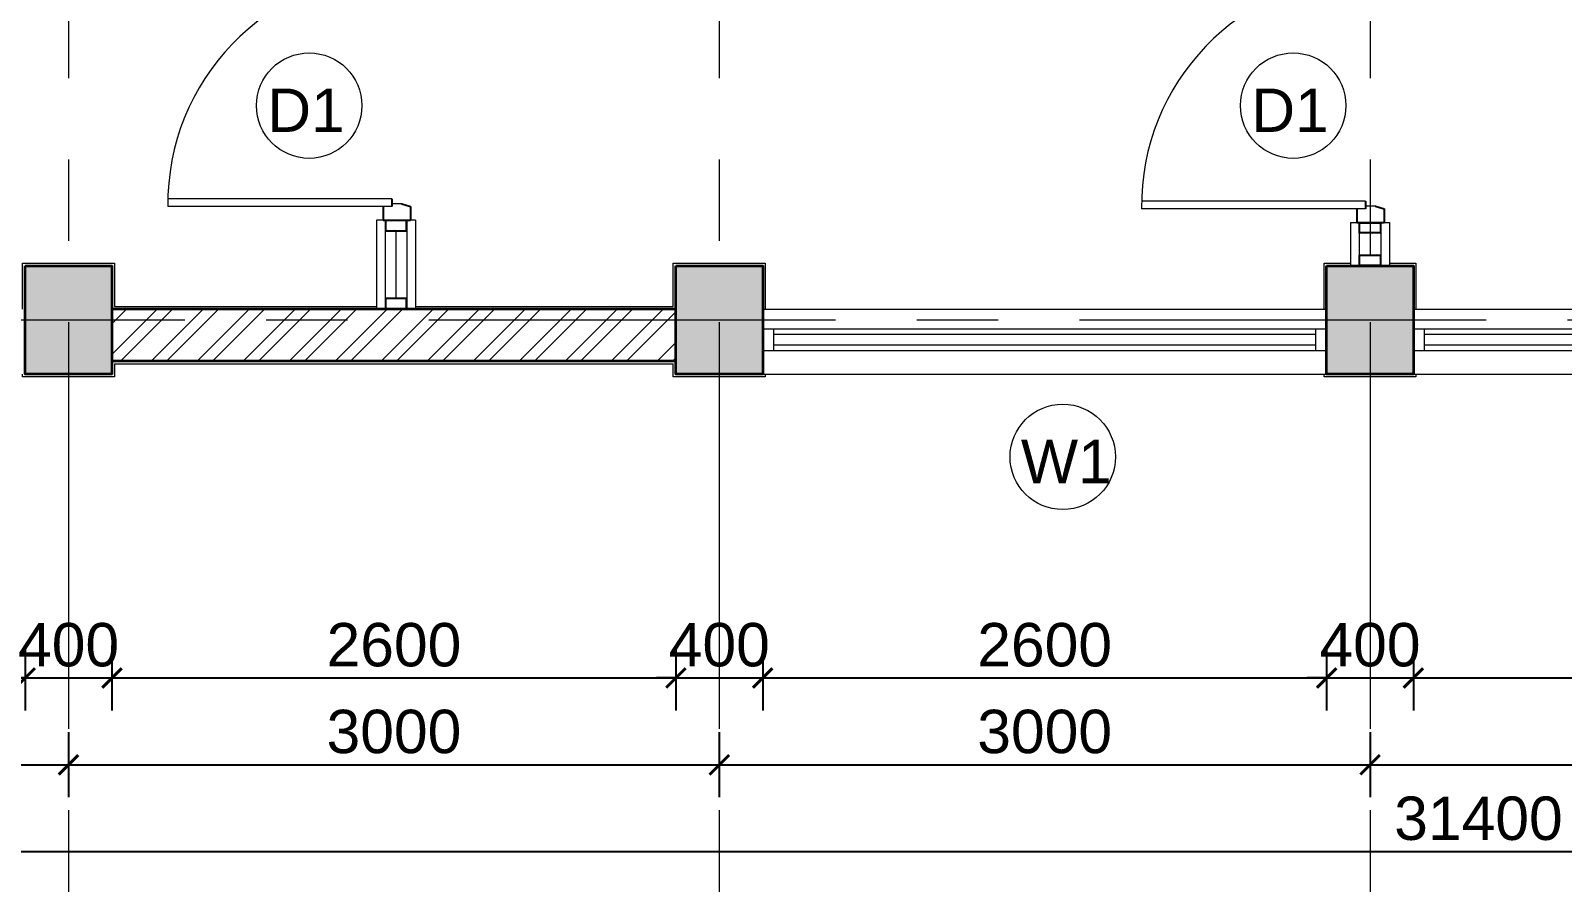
# Model space of a CAD drawing. Header units: inches. Extents: x 527934 to 2134587, y -408734 to 227304.
# Drawn here: x 1481726 to 1488787, y -162510 to -158571 of the extents above; entities that cross this region are included whole.
import ezdxf

# ---------------------------------------------------------------- set-up
doc = ezdxf.new("R2010")
doc.units = ezdxf.units.IN
doc.header["$MEASUREMENT"] = 0
doc.linetypes.add('CENTER', pattern=[2, 1.25, -0.25, 0.25, -0.25])
for name, color, linetype, lineweight in [('centre line', 1, 'CENTER', 9), ('dim', 253, 'Continuous', 9), ('door', 77, 'Continuous', 13), ('hatch', 250, 'Continuous', 5), ('hatch - general', 252, 'Continuous', 5), ('hatch 2', 251, 'Continuous', 5), ('metal', 40, 'Continuous', 18), ('partition wall', 5, 'Continuous', 20), ('plaster line', 253, 'Continuous', 5), ('sill', 253, 'Continuous', 13), ('text', 7, 'Continuous', 13), ('wall - brick', 30, 'Continuous', 35), ('window', 1, 'Continuous', 15)]:
    doc.layers.add(name, color=color, linetype=linetype, lineweight=lineweight)
doc.styles.get("Standard").update_dxf_attribs({"font": 'arial.ttf'})
doc.styles.add('style1', font='arial.ttf')
doc.linetypes.add('BATTING', pattern='A,0.0001,-0.1,[134,ltypeshp.shx,S=0.1,R=0,X=-0.1,Y=0],-0.2,[134,ltypeshp.shx,S=0.1,R=180,X=0.1,Y=0],-0.1', length=0.4001)
doc.dimstyles.new('dim 100', dxfattribs={"dimtxt": 200, "dimasz": 90, "dimexe": 150, "dimexo": 150, "dimgap": 50, "dimtad": 1, "dimdec": 0, "dimzin": 0, "dimdsep": 46, "dimtxsty": 'Standard', "dimblk": 'ARCHTICK', "dimcen": 100, "dimdle": 150, "dimazin": 0, "dimtfac": 1, "dimtdec": 0, "dimtix": 1, "dimtmove": 2, "dimatfit": 3, "dimfxl": 150, "dimfxlon": 1, "dimtolj": 1, "dimtzin": 0, "dimarcsym": 0})

# ---------------------------------------------------------------- blocks, each defined once
blk = doc.blocks.new('WINDOW 1')
at = {"layer": 'window'}
for p, q in [((2122081.7, -84476), (2124681.7, -84476)), ((2122131.7, -84476), (2122131.7, -84576)), ((2122131.7, -84501), (2124631.7, -84501)), ((2122081.7, -84576), (2124681.7, -84576)), ((2122131.7, -84551), (2124631.7, -84551))]:
    blk.add_line(p, q, dxfattribs=at)
at = {"layer": 'window', "ltscale": 400}
blk.add_line((2124631.7, -84576), (2124631.7, -84476), dxfattribs=at)
blk = doc.blocks.new('2X4')
at = {"layer": 'hatch 2'}
h = blk.add_hatch(dxfattribs=at)
h.set_pattern_fill('ANSI31', color=256, scale=20)
h.set_pattern_definition([(45, (0, 0), (-1.767766953, 1.767766953), [])])
h.paths.add_polyline_path([(5938822.1, -146996.9), (5938776.1, -146996.9, 0.414214), (5938774.1, -146998.9), (5938774.1, -147046.9), (5938777.3, -147046.9), (5938777.3, -147000.1), (5938820.9, -147000.1), (5938820.9, -147046.9), (5938824.1, -147046.9), (5938824.1, -146998.9, 0.414214)])
h.paths.add_polyline_path([(5938777.3, -147046.9), (5938774.1, -147046.9), (5938774.1, -147094.9, 0.414214), (5938776.1, -147096.9), (5938822.1, -147096.9, 0.414218), (5938824.1, -147094.9), (5938824.1, -147046.9), (5938820.9, -147046.9), (5938820.9, -147093.7), (5938777.3, -147093.7)])
at = {"layer": 'metal'}
blk.add_lwpolyline([(5938776.1, -147096.9), (5938822.1, -147096.9, 0.414214), (5938824.1, -147094.9), (5938824.1, -146998.9, 0.414214), (5938822.1, -146996.9), (5938776.1, -146996.9, 0.414214), (5938774.1, -146998.9), (5938774.1, -147094.9, 0.414214)], format="xyb", close=True, dxfattribs=at)
blk.add_lwpolyline([(5938777.3, -147093.7), (5938820.9, -147093.7), (5938820.9, -147000.1), (5938777.3, -147000.1)], close=True, dxfattribs=at)
blk = doc.blocks.new('door 1')
at = {"layer": 'door', "lineweight": 25}
for p, q in [((1761262.3, -142071.5), (1761366.5, -142071.5)), ((1761262.3, -142124), (1761262.3, -142071.5)), ((1761366.5, -142124), (1761366.5, -142071.5)), ((1761333.2, -142134), (1761366.5, -142124)), ((1761295.7, -142989.8), (1761295.7, -143019)), ((1761262.3, -143019), (1761262.3, -143071.5)), ((1761333.2, -143009), (1761366.5, -143019)), ((1761366.5, -143019), (1761366.5, -143071.5)), ((1761262.3, -143071.5), (1761366.5, -143071.5))]:
    blk.add_line(p, q, dxfattribs=at)
at = {"layer": 'door'}
for p, q in [((1761262.3, -142124), (1761295.7, -142124)), ((1761295.7, -142124), (1761295.7, -142134)), ((1761333.2, -142134), (1761295.7, -142134)), ((1761295.7, -142989.8), (1760434.8, -142989.8)), ((1761295.7, -143019), (1760434.6, -143019)), ((1761333.2, -143009), (1761295.7, -143009))]:
    blk.add_line(p, q, dxfattribs=at)
blk.add_arc((1761319.9, -143009), 885.3, 91.56718, 180.64961, dxfattribs=at)
blk = doc.blocks.new('_ArchTick')
at = {"color": 0, "linetype": 'ByBlock', "const_width": 0.15}
blk.add_lwpolyline([(-0.5, -0.5), (0.5, 0.5)], dxfattribs=at)
blk = doc.blocks.new('*D3263')
at = {"layer": 'Defpoints', "color": 0, "ltscale": 400}
for p in [(1472700.6, -160154.6), (1504100.6, -160154.6), (1504100.6, -162354.6)]:
    blk.add_point(p, dxfattribs=at)
at = {"layer": 'dim', "color": 0, "lineweight": -2, "ltscale": 400}
for p, q in [((1472700.6, -162204.6), (1472700.6, -162504.6)), ((1504100.6, -162204.6), (1504100.6, -162504.6)), ((1472550.6, -162354.6), (1504250.6, -162354.6))]:
    blk.add_line(p, q, dxfattribs=at)
at = {"layer": 'dim', "color": 0, "lineweight": -2, "ltscale": 400, "xscale": 90, "yscale": 90, "zscale": 90, "rotation": 180}
blk.add_blockref('_ArchTick', (1472700.6, -162354.6), dxfattribs=at)
at = {"layer": 'dim', "color": 0, "lineweight": -2, "ltscale": 400, "xscale": 90, "yscale": 90, "zscale": 90}
blk.add_blockref('_ArchTick', (1504100.6, -162354.6), dxfattribs=at)
at = {"layer": 'dim', "color": 0, "ltscale": 400, "insert": (1488400.6, -162202.4), "char_height": 200, "attachment_point": 5}
blk.add_mtext('\\A1;31400', dxfattribs=at)
blk = doc.blocks.new('*D3265')
at = {"layer": 'Defpoints', "color": 0, "ltscale": 400}
for p in [(1478900.6, -160154.6), (1481900.6, -160154.6), (1481900.6, -161954.6)]:
    blk.add_point(p, dxfattribs=at)
at = {"layer": 'dim', "color": 0, "lineweight": -2, "ltscale": 400}
for p, q in [((1478900.6, -161804.6), (1478900.6, -162104.6)), ((1481900.6, -161804.6), (1481900.6, -162104.6)), ((1478750.6, -161954.6), (1482050.6, -161954.6))]:
    blk.add_line(p, q, dxfattribs=at)
at = {"layer": 'dim', "color": 0, "lineweight": -2, "ltscale": 400, "xscale": 90, "yscale": 90, "zscale": 90, "rotation": 180}
blk.add_blockref('_ArchTick', (1478900.6, -161954.6), dxfattribs=at)
at = {"layer": 'dim', "color": 0, "lineweight": -2, "ltscale": 400, "xscale": 90, "yscale": 90, "zscale": 90}
blk.add_blockref('_ArchTick', (1481900.6, -161954.6), dxfattribs=at)
at = {"layer": 'dim', "color": 0, "ltscale": 400, "insert": (1480400.6, -161802.4), "char_height": 200, "attachment_point": 5}
blk.add_mtext('\\A1;3000', dxfattribs=at)
blk = doc.blocks.new('*D3266')
at = {"layer": 'Defpoints', "color": 0, "ltscale": 400}
for p in [(1481900.6, -160154.6), (1484900.6, -160154.6), (1484900.6, -161954.6)]:
    blk.add_point(p, dxfattribs=at)
at = {"layer": 'dim', "color": 0, "lineweight": -2, "ltscale": 400}
for p, q in [((1481900.6, -161804.6), (1481900.6, -162104.6)), ((1484900.6, -161804.6), (1484900.6, -162104.6)), ((1481750.6, -161954.6), (1485050.6, -161954.6))]:
    blk.add_line(p, q, dxfattribs=at)
at = {"layer": 'dim', "color": 0, "lineweight": -2, "ltscale": 400, "xscale": 90, "yscale": 90, "zscale": 90, "rotation": 180}
blk.add_blockref('_ArchTick', (1481900.6, -161954.6), dxfattribs=at)
at = {"layer": 'dim', "color": 0, "lineweight": -2, "ltscale": 400, "xscale": 90, "yscale": 90, "zscale": 90}
blk.add_blockref('_ArchTick', (1484900.6, -161954.6), dxfattribs=at)
at = {"layer": 'dim', "color": 0, "ltscale": 400, "insert": (1483400.6, -161802.4), "char_height": 200, "attachment_point": 5}
blk.add_mtext('\\A1;3000', dxfattribs=at)
blk = doc.blocks.new('*D3267')
at = {"layer": 'Defpoints', "color": 0, "ltscale": 400}
for p in [(1484900.6, -160154.6), (1487900.6, -160154.6), (1487900.6, -161954.6)]:
    blk.add_point(p, dxfattribs=at)
at = {"layer": 'dim', "color": 0, "lineweight": -2, "ltscale": 400}
for p, q in [((1484900.6, -161804.6), (1484900.6, -162104.6)), ((1487900.6, -161804.6), (1487900.6, -162104.6)), ((1484750.6, -161954.6), (1488050.6, -161954.6))]:
    blk.add_line(p, q, dxfattribs=at)
at = {"layer": 'dim', "color": 0, "lineweight": -2, "ltscale": 400, "xscale": 90, "yscale": 90, "zscale": 90, "rotation": 180}
blk.add_blockref('_ArchTick', (1484900.6, -161954.6), dxfattribs=at)
at = {"layer": 'dim', "color": 0, "lineweight": -2, "ltscale": 400, "xscale": 90, "yscale": 90, "zscale": 90}
blk.add_blockref('_ArchTick', (1487900.6, -161954.6), dxfattribs=at)
at = {"layer": 'dim', "color": 0, "ltscale": 400, "insert": (1486400.6, -161802.4), "char_height": 200, "attachment_point": 5}
blk.add_mtext('\\A1;3000', dxfattribs=at)
blk = doc.blocks.new('*D3268')
at = {"layer": 'Defpoints', "color": 0, "ltscale": 400}
for p in [(1487900.6, -160154.6), (1490900.6, -160154.6), (1490900.6, -161954.6)]:
    blk.add_point(p, dxfattribs=at)
at = {"layer": 'dim', "color": 0, "lineweight": -2, "ltscale": 400}
for p, q in [((1487900.6, -161804.6), (1487900.6, -162104.6)), ((1490900.6, -161804.6), (1490900.6, -162104.6)), ((1487750.6, -161954.6), (1491050.6, -161954.6))]:
    blk.add_line(p, q, dxfattribs=at)
at = {"layer": 'dim', "color": 0, "lineweight": -2, "ltscale": 400, "xscale": 90, "yscale": 90, "zscale": 90, "rotation": 180}
blk.add_blockref('_ArchTick', (1487900.6, -161954.6), dxfattribs=at)
at = {"layer": 'dim', "color": 0, "lineweight": -2, "ltscale": 400, "xscale": 90, "yscale": 90, "zscale": 90}
blk.add_blockref('_ArchTick', (1490900.6, -161954.6), dxfattribs=at)
at = {"layer": 'dim', "color": 0, "ltscale": 400, "insert": (1489400.6, -161802.4), "char_height": 200, "attachment_point": 5}
blk.add_mtext('\\A1;3000', dxfattribs=at)
blk = doc.blocks.new('*D3278')
at = {"layer": 'Defpoints', "color": 0, "ltscale": 400}
for p in [(1479100.6, -160154.6), (1481700.6, -160154.6), (1481700.6, -161554.6)]:
    blk.add_point(p, dxfattribs=at)
at = {"layer": 'dim', "color": 0, "lineweight": -2, "ltscale": 400}
for p, q in [((1479100.6, -161404.6), (1479100.6, -161704.6)), ((1481700.6, -161404.6), (1481700.6, -161704.6)), ((1478950.6, -161554.6), (1481850.6, -161554.6))]:
    blk.add_line(p, q, dxfattribs=at)
at = {"layer": 'dim', "color": 0, "lineweight": -2, "ltscale": 400, "xscale": 90, "yscale": 90, "zscale": 90, "rotation": 180}
blk.add_blockref('_ArchTick', (1479100.6, -161554.6), dxfattribs=at)
at = {"layer": 'dim', "color": 0, "lineweight": -2, "ltscale": 400, "xscale": 90, "yscale": 90, "zscale": 90}
blk.add_blockref('_ArchTick', (1481700.6, -161554.6), dxfattribs=at)
at = {"layer": 'dim', "color": 0, "ltscale": 400, "insert": (1480400.6, -161402.5), "char_height": 200, "attachment_point": 5}
blk.add_mtext('\\A1;2600', dxfattribs=at)
blk = doc.blocks.new('*D3279')
at = {"layer": 'Defpoints', "color": 0, "ltscale": 400}
for p in [(1481700.6, -160154.6), (1482100.6, -160154.6), (1482100.6, -161554.6)]:
    blk.add_point(p, dxfattribs=at)
at = {"layer": 'dim', "color": 0, "lineweight": -2, "ltscale": 400}
for p, q in [((1481700.6, -161404.6), (1481700.6, -161704.6)), ((1482100.6, -161404.6), (1482100.6, -161704.6)), ((1481700.6, -161554.6), (1481610.6, -161554.6)), ((1481700.6, -161554.6), (1482100.6, -161554.6)), ((1482100.6, -161554.6), (1482190.6, -161554.6))]:
    blk.add_line(p, q, dxfattribs=at)
at = {"layer": 'dim', "color": 0, "lineweight": -2, "ltscale": 400, "xscale": 90, "yscale": 90, "zscale": 90}
blk.add_blockref('_ArchTick', (1481700.6, -161554.6), dxfattribs=at)
at = {"layer": 'dim', "color": 0, "lineweight": -2, "ltscale": 400, "xscale": 90, "yscale": 90, "zscale": 90, "rotation": 180}
blk.add_blockref('_ArchTick', (1482100.6, -161554.6), dxfattribs=at)
at = {"layer": 'dim', "color": 0, "ltscale": 400, "insert": (1481900.6, -161402.5), "char_height": 200, "attachment_point": 5}
blk.add_mtext('\\A1;400', dxfattribs=at)
blk = doc.blocks.new('*D3280')
at = {"layer": 'Defpoints', "color": 0, "ltscale": 400}
for p in [(1482100.6, -160154.6), (1484700.6, -160154.6), (1484700.6, -161554.6)]:
    blk.add_point(p, dxfattribs=at)
at = {"layer": 'dim', "color": 0, "lineweight": -2, "ltscale": 400}
for p, q in [((1482100.6, -161404.6), (1482100.6, -161704.6)), ((1484700.6, -161404.6), (1484700.6, -161704.6)), ((1481950.6, -161554.6), (1484850.6, -161554.6))]:
    blk.add_line(p, q, dxfattribs=at)
at = {"layer": 'dim', "color": 0, "lineweight": -2, "ltscale": 400, "xscale": 90, "yscale": 90, "zscale": 90, "rotation": 180}
blk.add_blockref('_ArchTick', (1482100.6, -161554.6), dxfattribs=at)
at = {"layer": 'dim', "color": 0, "lineweight": -2, "ltscale": 400, "xscale": 90, "yscale": 90, "zscale": 90}
blk.add_blockref('_ArchTick', (1484700.6, -161554.6), dxfattribs=at)
at = {"layer": 'dim', "color": 0, "ltscale": 400, "insert": (1483400.6, -161402.5), "char_height": 200, "attachment_point": 5}
blk.add_mtext('\\A1;2600', dxfattribs=at)
blk = doc.blocks.new('*D3281')
at = {"layer": 'Defpoints', "color": 0, "ltscale": 400}
for p in [(1484700.6, -160154.6), (1485100.6, -160154.6), (1485100.6, -161554.6)]:
    blk.add_point(p, dxfattribs=at)
at = {"layer": 'dim', "color": 0, "lineweight": -2, "ltscale": 400}
for p, q in [((1484700.6, -161404.6), (1484700.6, -161704.6)), ((1485100.6, -161404.6), (1485100.6, -161704.6)), ((1484700.6, -161554.6), (1484610.6, -161554.6)), ((1484700.6, -161554.6), (1485100.6, -161554.6)), ((1485100.6, -161554.6), (1485190.6, -161554.6))]:
    blk.add_line(p, q, dxfattribs=at)
at = {"layer": 'dim', "color": 0, "lineweight": -2, "ltscale": 400, "xscale": 90, "yscale": 90, "zscale": 90}
blk.add_blockref('_ArchTick', (1484700.6, -161554.6), dxfattribs=at)
at = {"layer": 'dim', "color": 0, "lineweight": -2, "ltscale": 400, "xscale": 90, "yscale": 90, "zscale": 90, "rotation": 180}
blk.add_blockref('_ArchTick', (1485100.6, -161554.6), dxfattribs=at)
at = {"layer": 'dim', "color": 0, "ltscale": 400, "insert": (1484900.6, -161402.5), "char_height": 200, "attachment_point": 5}
blk.add_mtext('\\A1;400', dxfattribs=at)
blk = doc.blocks.new('*D3282')
at = {"layer": 'Defpoints', "color": 0, "ltscale": 400}
for p in [(1485100.6, -160154.6), (1487700.6, -160154.6), (1487700.6, -161554.6)]:
    blk.add_point(p, dxfattribs=at)
at = {"layer": 'dim', "color": 0, "lineweight": -2, "ltscale": 400}
for p, q in [((1485100.6, -161404.6), (1485100.6, -161704.6)), ((1487700.6, -161404.6), (1487700.6, -161704.6)), ((1484950.6, -161554.6), (1487850.6, -161554.6))]:
    blk.add_line(p, q, dxfattribs=at)
at = {"layer": 'dim', "color": 0, "lineweight": -2, "ltscale": 400, "xscale": 90, "yscale": 90, "zscale": 90, "rotation": 180}
blk.add_blockref('_ArchTick', (1485100.6, -161554.6), dxfattribs=at)
at = {"layer": 'dim', "color": 0, "lineweight": -2, "ltscale": 400, "xscale": 90, "yscale": 90, "zscale": 90}
blk.add_blockref('_ArchTick', (1487700.6, -161554.6), dxfattribs=at)
at = {"layer": 'dim', "color": 0, "ltscale": 400, "insert": (1486400.6, -161402.5), "char_height": 200, "attachment_point": 5}
blk.add_mtext('\\A1;2600', dxfattribs=at)
blk = doc.blocks.new('*D3283')
at = {"layer": 'Defpoints', "color": 0, "ltscale": 400}
for p in [(1487700.6, -160154.6), (1488100.6, -160154.6), (1488100.6, -161554.6)]:
    blk.add_point(p, dxfattribs=at)
at = {"layer": 'dim', "color": 0, "lineweight": -2, "ltscale": 400}
for p, q in [((1487700.6, -161404.6), (1487700.6, -161704.6)), ((1488100.6, -161404.6), (1488100.6, -161704.6)), ((1487700.6, -161554.6), (1487610.6, -161554.6)), ((1487700.6, -161554.6), (1488100.6, -161554.6)), ((1488100.6, -161554.6), (1488190.6, -161554.6))]:
    blk.add_line(p, q, dxfattribs=at)
at = {"layer": 'dim', "color": 0, "lineweight": -2, "ltscale": 400, "xscale": 90, "yscale": 90, "zscale": 90}
blk.add_blockref('_ArchTick', (1487700.6, -161554.6), dxfattribs=at)
at = {"layer": 'dim', "color": 0, "lineweight": -2, "ltscale": 400, "xscale": 90, "yscale": 90, "zscale": 90, "rotation": 180}
blk.add_blockref('_ArchTick', (1488100.6, -161554.6), dxfattribs=at)
at = {"layer": 'dim', "color": 0, "ltscale": 400, "insert": (1487900.6, -161402.5), "char_height": 200, "attachment_point": 5}
blk.add_mtext('\\A1;400', dxfattribs=at)
blk = doc.blocks.new('*D3284')
at = {"layer": 'Defpoints', "color": 0, "ltscale": 400}
for p in [(1488100.6, -160154.6), (1490700.6, -160154.6), (1490700.6, -161554.6)]:
    blk.add_point(p, dxfattribs=at)
at = {"layer": 'dim', "color": 0, "lineweight": -2, "ltscale": 400}
for p, q in [((1488100.6, -161404.6), (1488100.6, -161704.6)), ((1490700.6, -161404.6), (1490700.6, -161704.6)), ((1487950.6, -161554.6), (1490850.6, -161554.6))]:
    blk.add_line(p, q, dxfattribs=at)
at = {"layer": 'dim', "color": 0, "lineweight": -2, "ltscale": 400, "xscale": 90, "yscale": 90, "zscale": 90, "rotation": 180}
blk.add_blockref('_ArchTick', (1488100.6, -161554.6), dxfattribs=at)
at = {"layer": 'dim', "color": 0, "lineweight": -2, "ltscale": 400, "xscale": 90, "yscale": 90, "zscale": 90}
blk.add_blockref('_ArchTick', (1490700.6, -161554.6), dxfattribs=at)
at = {"layer": 'dim', "color": 0, "ltscale": 400, "insert": (1489400.6, -161402.5), "char_height": 200, "attachment_point": 5}
blk.add_mtext('\\A1;2600', dxfattribs=at)

msp = doc.modelspace()

# ---------------------------------------------------------------- hatches: boundary and pattern name
at = {"layer": 'hatch', "ltscale": 400}
h = msp.add_hatch(dxfattribs=at)
h.set_pattern_fill('ANSI32', color=256, scale=400)
h.set_pattern_definition([(45, (-648981.04, 17276.17), (-106.066017, 106.066017), []), (45, (-648910.33, 17276.17), (-106.066017, 106.066017), [])])
h.paths.add_polyline_path([(1484700.6, -160094.6), (1484700.6, -159904.6), (1482100.6, -159904.6), (1482100.6, -160094.6)])
h.paths.add_polyline_path([(1484700.6, -159904.6), (1484700.6, -159854.6), (1482100.6, -159854.6), (1482100.6, -159904.6)])
at = {"layer": 'hatch - general'}
h = msp.add_hatch(dxfattribs=at)
h.set_pattern_fill('AR-CONC', color=256, scale=15)
h.set_pattern_definition([(50, (-648981.04, -60048.64), (107.5890274, -9.4128202), [11.25, -123.75]), (355, (-648981.04, -60048.64), (-20.8127, 112.82882), [9, -99]), (100.4514445, (-648972.07, -60049.42), (86.776327, 103.4159986), [9.561029, -105.171317]), (46.1842, (-648981.04, -60018.64), (160.0862, -24.827892), [16.875, -185.625]), (96.6356355, (-648967.7, -60020.7), (140.199292, 146.11779), [14.341551, -157.757064]), (351.184164, (-648981.04, -60018.64), (140.199292, 146.11779), [13.5, -148.5]), (21, (-648966.04, -60026.14), (89.5360578, -60.3928336), [11.25, -123.75]), (326, (-648966.04, -60026.14), (36.4973, 108.772507), [9, -99]), (71.451445, (-648958.58, -60031.17), (126.0333565, 48.379673), [9.5610285, -105.171317]), (37.5, (-648981.04, -60048.636), (1.8239783, 49.9340781), [0, -97.8, 0, -100.5, 0, -99.375]), (7.5, (-648981.04, -60048.636), (39.4604306, 59.1617568), [0, -57.3, 0, -95.55, 0, -37.875]), (327.5, (-649014.49, -60048.636), (80.0733654, -3.38323076), [0, -37.5, 0, -117, 0, -155.25]), (317.5, (-649029.49, -60048.636), (87.4779254, 15.0157473), [0, -48.75, 0, -77.7, 0, -110.25])])
h.paths.add_polyline_path([(1472900.6, -159654.6), (1472700.6, -159654.6), (1472700.6, -159904.6), (1472900.6, -159904.6)])
h.paths.add_polyline_path([(1473100.6, -159654.6), (1472900.6, -159654.6), (1472900.6, -159904.6), (1473100.6, -159904.6)])
h.paths.add_polyline_path([(1473100.6, -159904.6), (1472900.6, -159904.6), (1472900.6, -160154.6), (1473100.6, -160154.6)])
h.paths.add_polyline_path([(1472900.6, -159904.6), (1472700.6, -159904.6), (1472700.6, -160154.6), (1472900.6, -160154.6)])
h.paths.add_polyline_path([(1475900.6, -159654.6), (1475700.6, -159654.6), (1475700.6, -159904.6), (1475900.6, -159904.6)])
h.paths.add_polyline_path([(1476100.6, -159654.6), (1475900.6, -159654.6), (1475900.6, -159904.6), (1476100.6, -159904.6)])
h.paths.add_polyline_path([(1476100.6, -159904.6), (1475900.6, -159904.6), (1475900.6, -160154.6), (1476100.6, -160154.6)])
h.paths.add_polyline_path([(1475900.6, -159904.6), (1475700.6, -159904.6), (1475700.6, -160154.6), (1475900.6, -160154.6)])
h.paths.add_polyline_path([(1478900.6, -159654.6), (1478700.6, -159654.6), (1478700.6, -159904.6), (1478900.6, -159904.6)])
h.paths.add_polyline_path([(1479100.6, -159654.6), (1478900.6, -159654.6), (1478900.6, -159904.6), (1479100.6, -159904.6)])
h.paths.add_polyline_path([(1479100.6, -159904.6), (1478900.6, -159904.6), (1478900.6, -160154.6), (1479100.6, -160154.6)])
h.paths.add_polyline_path([(1478900.6, -159904.6), (1478700.6, -159904.6), (1478700.6, -160154.6), (1478900.6, -160154.6)])
h.paths.add_polyline_path([(1481900.6, -159904.6), (1481700.6, -159904.6), (1481700.6, -160154.6), (1481900.6, -160154.6)])
h.paths.add_polyline_path([(1482100.6, -159904.6), (1481900.6, -159904.6), (1481900.6, -160154.6), (1482100.6, -160154.6)])
h.paths.add_polyline_path([(1482100.6, -159654.6), (1481900.6, -159654.6), (1481900.6, -159904.6), (1482100.6, -159904.6)])
h.paths.add_polyline_path([(1481900.6, -159654.6), (1481700.6, -159654.6), (1481700.6, -159904.6), (1481900.6, -159904.6)])
h.paths.add_polyline_path([(1485100.6, -159904.6), (1484900.6, -159904.6), (1484900.6, -160154.6), (1485100.6, -160154.6)])
h.paths.add_polyline_path([(1484900.6, -159904.6), (1484700.6, -159904.6), (1484700.6, -160154.6), (1484900.6, -160154.6)])
h.paths.add_polyline_path([(1485100.6, -159654.6), (1484900.6, -159654.6), (1484900.6, -159904.6), (1485100.6, -159904.6)])
h.paths.add_polyline_path([(1484900.6, -159654.6), (1484700.6, -159654.6), (1484700.6, -159904.6), (1484900.6, -159904.6)])
h.paths.add_polyline_path([(1488100.6, -159904.6), (1487900.6, -159904.6), (1487900.6, -160154.6), (1488100.6, -160154.6)])
h.paths.add_polyline_path([(1488100.6, -159654.6), (1487900.6, -159654.6), (1487900.6, -159904.6), (1488100.6, -159904.6)])
h.paths.add_polyline_path([(1487900.6, -159654.6), (1487700.6, -159654.6), (1487700.6, -159904.6), (1487900.6, -159904.6)])
h.paths.add_polyline_path([(1487900.6, -159904.6), (1487700.6, -159904.6), (1487700.6, -160154.6), (1487900.6, -160154.6)])
h.paths.add_polyline_path([(1490900.6, -159904.6), (1490700.6, -159904.6), (1490700.6, -160154.6), (1490900.6, -160154.6)])
h.paths.add_polyline_path([(1490900.6, -159654.6), (1490700.6, -159654.6), (1490700.6, -159904.6), (1490900.6, -159904.6)])
h.paths.add_polyline_path([(1491100.6, -159654.6), (1490900.6, -159654.6), (1490900.6, -159904.6), (1491100.6, -159904.6)])
h.paths.add_polyline_path([(1491100.6, -159904.6), (1490900.6, -159904.6), (1490900.6, -160154.6), (1491100.6, -160154.6)])
h.paths.add_polyline_path([(1493900.6, -159654.6), (1493700.6, -159654.6), (1493700.6, -159904.6), (1493900.6, -159904.6)])
h.paths.add_polyline_path([(1494100.6, -159654.6), (1493900.6, -159654.6), (1493900.6, -159904.6), (1494100.6, -159904.6)])
h.paths.add_polyline_path([(1494100.6, -159904.6), (1493900.6, -159904.6), (1493900.6, -160154.6), (1494100.6, -160154.6)])
h.paths.add_polyline_path([(1493900.6, -159904.6), (1493700.6, -159904.6), (1493700.6, -160154.6), (1493900.6, -160154.6)])
h.paths.add_polyline_path([(1498100.6, -159904.6), (1497900.6, -159904.6), (1497900.6, -160154.6), (1498100.6, -160154.6)])
h.paths.add_polyline_path([(1498100.6, -159654.6), (1497900.6, -159654.6), (1497900.6, -159904.6), (1498100.6, -159904.6)])
h.paths.add_polyline_path([(1497900.6, -159654.6), (1497700.6, -159654.6), (1497700.6, -159904.6), (1497900.6, -159904.6)])
h.paths.add_polyline_path([(1497900.6, -159904.6), (1497700.6, -159904.6), (1497700.6, -160154.6), (1497900.6, -160154.6)])
h.paths.add_polyline_path([(1501100.6, -159904.6), (1500900.6, -159904.6), (1500900.6, -160154.6), (1501100.6, -160154.6)])
h.paths.add_polyline_path([(1501100.6, -159654.6), (1500900.6, -159654.6), (1500900.6, -159904.6), (1501100.6, -159904.6)])
h.paths.add_polyline_path([(1500900.6, -159654.6), (1500700.6, -159654.6), (1500700.6, -159904.6), (1500900.6, -159904.6)])
h.paths.add_polyline_path([(1500900.6, -159904.6), (1500700.6, -159904.6), (1500700.6, -160154.6), (1500900.6, -160154.6)])
h.paths.add_polyline_path([(1504100.6, -159904.6), (1503900.6, -159904.6), (1503900.6, -160154.6), (1504100.6, -160154.6)])
h.paths.add_polyline_path([(1504100.6, -159654.6), (1503900.6, -159654.6), (1503900.6, -159904.6), (1504100.6, -159904.6)])
h.paths.add_polyline_path([(1503900.6, -159654.6), (1503700.6, -159654.6), (1503700.6, -159904.6), (1503900.6, -159904.6)])
h.paths.add_polyline_path([(1503900.6, -159904.6), (1503700.6, -159904.6), (1503700.6, -160154.6), (1503900.6, -160154.6)])
h.paths.add_polyline_path([(1504100.6, -154254.6), (1503900.6, -154254.6), (1503900.6, -154504.6), (1504100.6, -154504.6)])
h.paths.add_polyline_path([(1504100.6, -154504.6), (1503900.6, -154504.6), (1503900.6, -154754.6), (1504100.6, -154754.6)])
h.paths.add_polyline_path([(1503900.6, -154504.6), (1503700.6, -154504.6), (1503700.6, -154754.6), (1503900.6, -154754.6)])
h.paths.add_polyline_path([(1503900.6, -154254.6), (1503700.6, -154254.6), (1503700.6, -154504.6), (1503900.6, -154504.6)])
h.paths.add_polyline_path([(1500900.6, -154254.6), (1500700.6, -154254.6), (1500700.6, -154504.6), (1500900.6, -154504.6)])
h.paths.add_polyline_path([(1500900.6, -154504.6), (1500700.6, -154504.6), (1500700.6, -154754.6), (1500900.6, -154754.6)])
h.paths.add_polyline_path([(1501100.6, -154254.6), (1500900.6, -154254.6), (1500900.6, -154504.6), (1501100.6, -154504.6)])
h.paths.add_polyline_path([(1501100.6, -154504.6), (1500900.6, -154504.6), (1500900.6, -154754.6), (1501100.6, -154754.6)])
h.paths.add_polyline_path([(1497900.6, -154254.6), (1497700.6, -154254.6), (1497700.6, -154504.6), (1497900.6, -154504.6)])
h.paths.add_polyline_path([(1498100.6, -154254.6), (1497900.6, -154254.6), (1497900.6, -154504.6), (1498100.6, -154504.6)])
h.paths.add_polyline_path([(1498100.6, -154504.6), (1497900.6, -154504.6), (1497900.6, -154754.6), (1498100.6, -154754.6)])
h.paths.add_polyline_path([(1497900.6, -154504.6), (1497700.6, -154504.6), (1497700.6, -154754.6), (1497900.6, -154754.6)])
h.paths.add_polyline_path([(1493900.6, -154254.6), (1493700.6, -154254.6), (1493700.6, -154504.6), (1493900.6, -154504.6)])
h.paths.add_polyline_path([(1494100.6, -154254.6), (1493900.6, -154254.6), (1493900.6, -154504.6), (1494100.6, -154504.6)])
h.paths.add_polyline_path([(1494100.6, -154504.6), (1493900.6, -154504.6), (1493900.6, -154754.6), (1494100.6, -154754.6)])
h.paths.add_polyline_path([(1493900.6, -154504.6), (1493700.6, -154504.6), (1493700.6, -154754.6), (1493900.6, -154754.6)])
h.paths.add_polyline_path([(1491100.6, -154254.6), (1490900.6, -154254.6), (1490900.6, -154504.6), (1491100.6, -154504.6)])
h.paths.add_polyline_path([(1490900.6, -154254.6), (1490700.6, -154254.6), (1490700.6, -154504.6), (1490900.6, -154504.6)])
h.paths.add_polyline_path([(1490900.6, -154504.6), (1490700.6, -154504.6), (1490700.6, -154754.6), (1490900.6, -154754.6)])
h.paths.add_polyline_path([(1491100.6, -154504.6), (1490900.6, -154504.6), (1490900.6, -154754.6), (1491100.6, -154754.6)])
h.paths.add_polyline_path([(1488550, -148001.9), (1490470.1, -148001.9), (1490470.1, -146878.3), (1488550, -146878.3)], flags=9)
h.paths.add_polyline_path([(1484791.2, -148001.9), (1486733.5, -148001.9), (1486733.5, -146878.3), (1484791.2, -146878.3)], flags=9)
h.paths.add_polyline_path([(1480215.8, -148001.9), (1482205.7, -148001.9), (1482205.7, -146878.3), (1480215.8, -146878.3)], flags=9)
h.paths.add_polyline_path([(1474409.2, -147998), (1476632.6, -147998), (1476632.6, -146874.4), (1474409.2, -146874.4)], flags=9)
h.paths.add_polyline_path([(1474168, -146164.3), (1474169.5, -146164.3), (1474169.5, -146163.5), (1474168, -146163.5)], flags=9)
h.paths.add_polyline_path([(1473690.5, -146533.8), (1473692, -146533.8), (1473692, -146533), (1473690.5, -146533)], flags=9)

# ---------------------------------------------------------------- linework, layer by layer
at = {"layer": 'centre line', "ltscale": 1500}
for p, q in [((1481900.6, -141914.5), (1481900.6, -162754.6)), ((1484900.6, -141914.5), (1484900.6, -162754.6)), ((1487900.6, -141914.5), (1487900.6, -162754.6)), ((1468561, -159904.6), (1506720.6, -159904.6))]:
    msp.add_line(p, q, dxfattribs=at)
at = {"layer": 'dim'}
for centre in [(1483009.8, -158916.7), (1487546.4, -158916.7), (1486484, -160535.6)]:
    msp.add_circle(centre, 242.9, dxfattribs=at)
at = {"layer": 'hatch', "linetype": 'BATTING', "ltscale": 80}
for p, q in [((1483410.6, -159804.6), (1483410.6, -159494.8)), ((1487900.6, -159504.6), (1487900.6, -159604.6))]:
    msp.add_line(p, q, dxfattribs=at)
at = {"layer": 'partition wall', "ltscale": 400}
for p, q in [((1483500.6, -159444.6), (1483320.6, -159444.6)), ((1483320.6, -159444.8), (1483320.6, -159854.6)), ((1483360.6, -159444.6), (1483360.6, -159854.6)), ((1483460.6, -159444.6), (1483460.6, -159854.6)), ((1483500.6, -159444.8), (1483500.6, -159854.6))]:
    msp.add_line(p, q, dxfattribs=at)
at = {"layer": 'partition wall'}
for p, q in [((1487810.6, -159454.6), (1487810.6, -159654.6)), ((1487810.6, -159454.6), (1487990.6, -159454.6)), ((1487850.6, -159454.6), (1487850.6, -159654.6)), ((1487950.6, -159454.6), (1487950.6, -159654.6)), ((1487990.6, -159454.6), (1487990.6, -159654.6))]:
    msp.add_line(p, q, dxfattribs=at)
at = {"layer": 'plaster line', "ltscale": 400}
for p, q in [((1482112.6, -159842.6), (1483320.6, -159842.6)), ((1482112.6, -160106.6), (1484688.6, -160106.6))]:
    msp.add_line(p, q, dxfattribs=at)
for points in [[(1481688.6, -159854.6), (1481688.6, -159642.6), (1482112.6, -159642.6), (1482112.6, -159842.6)], [(1484688.6, -159842.6), (1484688.6, -159642.6), (1485112.6, -159642.6), (1485112.6, -159854.6)], [(1487688.6, -159854.6), (1487688.6, -159642.6), (1487810.6, -159642.6)], [(1487990.6, -159642.6), (1488112.6, -159642.6), (1488112.6, -159854.6)], [(1482112.6, -160106.6), (1482112.6, -160166.6), (1481688.6, -160166.6), (1481688.6, -160154.6)], [(1485112.6, -160154.6), (1485112.6, -160166.6), (1484688.6, -160166.6), (1484688.6, -160106.6)], [(1488112.6, -160154.6), (1488112.6, -160166.6), (1487688.6, -160166.6), (1487688.6, -160154.6)]]:
    msp.add_lwpolyline(points, dxfattribs=at)
at = {"layer": 'sill', "ltscale": 400}
msp.add_line((1483500.6, -159842.6), (1484688.6, -159842.6), dxfattribs=at)
at = {"layer": 'sill'}
for p, q in [((1485100.6, -159854.6), (1487700.6, -159854.6)), ((1488100.6, -159854.6), (1490700.6, -159854.6)), ((1485100.6, -160154.6), (1487700.6, -160154.6)), ((1488100.6, -160154.6), (1490700.6, -160154.6))]:
    msp.add_line(p, q, dxfattribs=at)
at = {"layer": 'wall - brick'}
for p, q in [((1484700.6, -159854.6), (1482100.6, -159854.6)), ((1484700.6, -160094.6), (1482100.6, -160094.6))]:
    msp.add_line(p, q, dxfattribs=at)
for points in [[(1481700.6, -159654.6), (1482100.6, -159654.6), (1482100.6, -160154.6), (1481700.6, -160154.6)], [(1484700.6, -159654.6), (1485100.6, -159654.6), (1485100.6, -160154.6), (1484700.6, -160154.6)], [(1487700.6, -159654.6), (1488100.6, -159654.6), (1488100.6, -160154.6), (1487700.6, -160154.6)]]:
    msp.add_lwpolyline(points, close=True, dxfattribs=at)

# ---------------------------------------------------------------- block references
at = {"layer": 'hatch - general', "rotation": 90}
for p in [(1336363.7, -6098268.7), (1336363.7, -6098628.7)]:
    msp.add_blockref('2X4', p, dxfattribs=at)
at = {"layer": 'hatch - general', "xscale": -1, "rotation": 90}
for p in [(1340853.7, 5779319.5), (1340853.7, 5779169.5)]:
    msp.add_blockref('2X4', p, dxfattribs=at)
at = {"layer": 'partition wall', "xscale": 1.199999999953434, "yscale": 1.19999999999709, "zscale": 1.2}
for p in [(-630163.6, 12241.2), (-625674.4, 12231.2)]:
    msp.add_blockref('door 1', p, dxfattribs=at)
at = {"layer": 'partition wall'}
for p in [(-636981, -75468.6), (-633981, -75468.6)]:
    msp.add_blockref('WINDOW 1', p, dxfattribs=at)

# ---------------------------------------------------------------- texts
at = {"layer": 'text', "style": 'style1'}
for s, p in [('D1', (1482816.8, -159037.8)), ('D1', (1487353.4, -159037.8)), ('W1', (1486291.1, -160656.7))]:
    msp.add_text(s, height=200, dxfattribs=at).set_placement(p)

# ---------------------------------------------------------------- dimensions: what is measured, and where the dimension line sits
at = {"layer": 'dim', "ltscale": 400}
for base, p1, p2, picture, middle in [((1504100.6, -162354.6), (1472700.6, -160154.6), (1504100.6, -160154.6), '*D3263', (1488400.6, -162202.4)), ((1481900.6, -161954.6), (1478900.6, -160154.6), (1481900.6, -160154.6), '*D3265', (1480400.6, -161802.4)), ((1481700.6, -161554.6), (1479100.6, -160154.6), (1481700.6, -160154.6), '*D3278', (1480400.6, -161402.5)), ((1482100.6, -161554.6), (1481700.6, -160154.6), (1482100.6, -160154.6), '*D3279', (1481900.6, -161402.5)), ((1484900.6, -161954.6), (1481900.6, -160154.6), (1484900.6, -160154.6), '*D3266', (1483400.6, -161802.4)), ((1484700.6, -161554.6), (1482100.6, -160154.6), (1484700.6, -160154.6), '*D3280', (1483400.6, -161402.5)), ((1485100.6, -161554.6), (1484700.6, -160154.6), (1485100.6, -160154.6), '*D3281', (1484900.6, -161402.5)), ((1487900.6, -161954.6), (1484900.6, -160154.6), (1487900.6, -160154.6), '*D3267', (1486400.6, -161802.4)), ((1487700.6, -161554.6), (1485100.6, -160154.6), (1487700.6, -160154.6), '*D3282', (1486400.6, -161402.5)), ((1488100.6, -161554.6), (1487700.6, -160154.6), (1488100.6, -160154.6), '*D3283', (1487900.6, -161402.5)), ((1490900.6, -161954.6), (1487900.6, -160154.6), (1490900.6, -160154.6), '*D3268', (1489400.6, -161802.4)), ((1490700.6, -161554.6), (1488100.6, -160154.6), (1490700.6, -160154.6), '*D3284', (1489400.6, -161402.5))]:
    dim = msp.add_linear_dim(base=base, p1=p1, p2=p2, dimstyle='dim 100', override={"dimpost": '\\X'}, dxfattribs=at)
    dim.commit()
    dim.dimension.update_dxf_attribs({"geometry": picture, "text_midpoint": middle})

doc.saveas('drawing.dxf')
